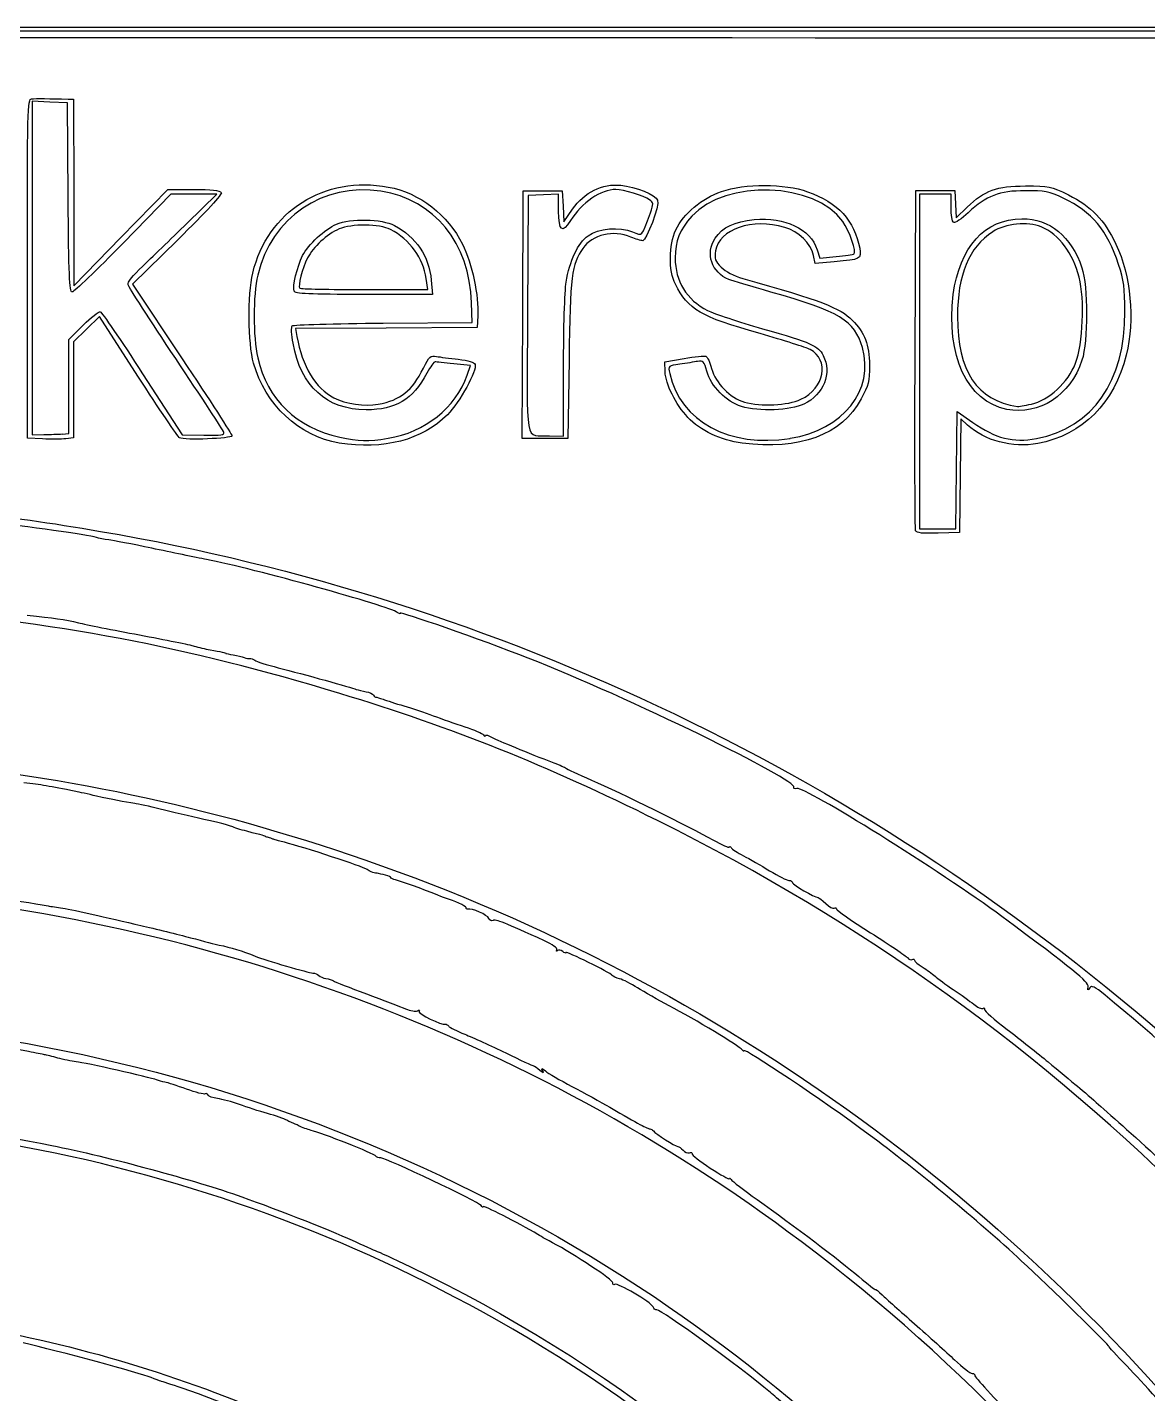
# Model space of a CAD drawing. Extents: x 30.9 to 96.9, y 156.2 to 225.1.
# Drawn here: x 67.55 to 81.48, y 208.09 to 225.06 of the extents above; entities that cross this region are included whole.
import ezdxf

# ---------------------------------------------------------------- set-up
doc = ezdxf.new("R2010")
doc.units = 0
doc.layers.add('Layer_1', color=7, linetype='CONTINUOUS')

msp = doc.modelspace()

# ---------------------------------------------------------------- linework, layer by layer
at = {"layer": 'Layer_1', "color": 3}
for p, q in [((32.344721, 225.064453), (95.400976, 225.064453)), ((63.88461, 225.022209), (96.40918, 225.022209)), ((67.83527, 224.136647), (67.61569, 224.145647)), ((67.61569, 224.145647), (67.61569, 222.074417)), ((68.05485, 224.127647), (67.83527, 224.136647)), ((68.06285, 222.952427), (68.05485, 224.127647)), ((68.06246, 224.173497), (68.13056, 224.172497)), ((68.13056, 224.172497), (68.13156, 223.012437)), ((68.71612, 222.451357), (69.29969, 223.050347)), ((69.29969, 223.050347), (69.6216, 223.050347)), ((68.13156, 223.012437), (68.13256, 221.852377)), ((69.33999, 222.990337), (68.74626, 222.383777)), ((69.62391, 222.990337), (69.33999, 222.990337)), ((69.54168, 222.632217), (69.90782, 222.990337)), ((69.90782, 222.990337), (69.62391, 222.990337)), ((73.71073, 221.496017), (73.71873, 223.035177)), ((73.71873, 223.035177), (73.96102, 223.035177)), ((73.7792, 222.974557), (73.7712, 221.498337)), ((73.9685, 222.983557), (73.7792, 222.974557)), ((73.96102, 223.035177), (74.20332, 223.035177)), ((74.15779, 222.992557), (73.9685, 222.983557)), ((74.15779, 222.778817), (74.15779, 222.992557)), ((74.20332, 223.035177), (74.21232, 222.841707)), ((78.58704, 220.942627), (78.59504, 223.035277)), ((78.59504, 223.035277), (78.83733, 223.035277)), ((78.83707, 222.989787), (78.64021, 222.989787)), ((78.64021, 222.989787), (78.64021, 220.912297)), ((79.03394, 222.989787), (78.83707, 222.989787)), ((78.83733, 223.035277), (79.07964, 223.035277)), ((79.03394, 222.824767), (79.03394, 222.989787)), ((79.07964, 223.035277), (79.08864, 222.867357)), ((74.21232, 222.841707), (74.22132, 222.648237)), ((74.22132, 222.648237), (74.32994, 222.803607)), ((79.08864, 222.867357), (79.09764, 222.699437)), ((79.09764, 222.699437), (79.23561, 222.831807)), ((68.13256, 221.852377), (68.71612, 222.451357)), ((69.42502, 222.426437), (68.86207, 221.874557)), ((77.34529, 222.132097), (77.32399, 222.229397)), ((77.36988, 222.302197), (77.40528, 222.194887)), ((77.40528, 222.194887), (77.60632, 222.216287)), ((67.55515, 219.959747), (67.55515, 222.066127)), ((67.61569, 222.074417), (67.61569, 220.003177)), ((77.58348, 222.151997), (77.34529, 222.132097)), ((68.86207, 221.874557), (69.48029, 220.946267)), ((72.53053, 221.807327), (72.51177, 221.943577)), ((72.57523, 221.922897), (72.59123, 221.746317)), ((70.86936, 221.786717), (70.86936, 221.786707)), ((72.59123, 221.746317), (71.73803, 221.746317)), ((71.74399, 221.807327), (72.53053, 221.807327)), ((73.08227, 221.397607), (73.07427, 221.640237)), ((68.07004, 221.187497), (68.24867, 221.364487)), ((68.45035, 221.473907), (68.29009, 221.315437)), ((68.92893, 220.730517), (68.45035, 221.473907)), ((71.97792, 221.389607), (73.08227, 221.397607)), ((73.15212, 221.480717), (73.14312, 221.336887)), ((73.70277, 219.956857), (73.71073, 221.496017)), ((68.07004, 220.602717), (68.07004, 221.187497)), ((68.29009, 221.315437), (68.12984, 221.156957)), ((72.01575, 221.328887), (70.88839, 221.320887)), ((70.88839, 221.320887), (70.90549, 221.222687)), ((73.14312, 221.336887), (72.01575, 221.328887)), ((68.12984, 221.156957), (68.12984, 220.560257)), ((73.06358, 220.863527), (72.85387, 220.884227)), ((73.02128, 220.743527), (73.06358, 220.863527)), ((74.21822, 219.986737), (74.21851, 220.843507)), ((74.21851, 220.843507), (74.21854, 220.843957)), ((74.28681, 220.934947), (74.27371, 219.956857)), ((75.47564, 220.909157), (75.7155, 220.949957)), ((75.48064, 220.785107), (75.47564, 220.909157)), ((78.64021, 220.912297), (78.64021, 218.834807)), ((68.98756, 220.760837), (69.48007, 220.002787)), ((68.07004, 220.017947), (68.07004, 220.602717)), ((68.12984, 220.560257), (68.12984, 219.963547)), ((80.03235, 220.384087), (80.03235, 220.384157)), ((79.10157, 219.563877), (79.10957, 220.292947)), ((79.10957, 220.292947), (79.30372, 220.156027)), ((79.15672, 220.200967), (79.14872, 219.495127)), ((79.23942, 220.123467), (79.15672, 220.200967)), ((79.72751, 220.318557), (79.72746, 220.318557)), ((67.61569, 220.003177), (67.75949, 220.005177)), ((67.98657, 220.013177), (67.98674, 220.011947)), ((67.98674, 220.011947), (68.07004, 220.017947)), ((69.48007, 220.002787), (69.74658, 219.997787)), ((74.04407, 219.990737), (74.21822, 219.986737)), ((67.74444, 219.950747), (67.55515, 219.959747)), ((67.74371, 219.950647), (67.74444, 219.950747)), ((68.12984, 219.963547), (68.03144, 219.952647)), ((71.43193, 219.900057), (71.4319, 219.900097)), ((72.03718, 219.958837), (72.03764, 219.958797)), ((73.98825, 219.956857), (73.70277, 219.956857)), ((74.27371, 219.956857), (73.98825, 219.956857)), ((76.43804, 219.897907), (76.43725, 219.898287)), ((77.03505, 219.958377), (77.03502, 219.958487)), ((79.09344, 218.834807), (79.10157, 219.563877)), ((79.14872, 219.495127), (79.14072, 218.789287)), ((78.59479, 218.810587), (78.59404, 218.810867)), ((78.64021, 218.834807), (78.86682, 218.834807)), ((78.86682, 218.834807), (79.09344, 218.834807)), ((79.14072, 218.789287), (78.87522, 218.780287))]:
    msp.add_line(p, q, dxfattribs=at)
for points in [[(96.47845, 224.879289), (96.37985, 224.929689), (94.75629, 224.932289), (63.87653, 224.932289)], [(67.55515, 222.066127), (67.55515, 224.050447), (67.55815, 224.172727), (67.60815, 224.176497)], [(67.60815, 224.176497), (67.65425, 224.180497), (67.8391, 224.179497), (68.06246, 224.173497)], [(70.35672, 222.012267), (70.53698, 222.777877), (71.24921, 223.229567), (72.04086, 223.080337)], [(69.6216, 223.050347), (69.83742, 223.050347), (69.95082, 223.038447), (69.96572, 223.014347)], [(71.94827, 223.028087), (71.22968, 223.139467), (70.58624, 222.701407), (70.41788, 221.986187)], [(72.04086, 223.080337), (72.4279, 223.007337), (72.78364, 222.733747), (72.96245, 222.371457)], [(74.86856, 223.050327), (74.68223, 223.050327), (74.44283, 222.886107), (74.30484, 222.663637)], [(74.32994, 222.803607), (74.47928, 223.017227), (74.69785, 223.126257), (74.92885, 223.102387)], [(75.28768, 222.921897), (75.22248, 222.969597), (74.95914, 223.050327), (74.86856, 223.050327)], [(74.92885, 223.102387), (75.1178, 223.082887), (75.36176, 222.983587), (75.3878, 222.915637)], [(77.68878, 222.651447), (77.34735, 223.140747), (76.22905, 223.180557), (75.81304, 222.718247)], [(76.18105, 223.025607), (76.47203, 223.126267), (76.96481, 223.125107), (77.25058, 223.022607)], [(79.23561, 222.831807), (79.4507, 223.038177), (79.59932, 223.092027), (79.95975, 223.094147)], [(79.95975, 223.094147), (80.25196, 223.096147), (80.27341, 223.091147), (80.49307, 222.982667)], [(68.11165, 221.777207), (68.07815, 221.777207), (68.06935, 221.989987), (68.06285, 222.952427)], [(69.96572, 223.014347), (69.97972, 222.991547), (69.78114, 222.775577), (69.42502, 222.426437)], [(73.07427, 221.640237), (73.05067, 222.387667), (72.6149, 222.924767), (71.94827, 223.028087)], [(75.3878, 222.915637), (75.412, 222.852537), (75.24971, 222.413447), (75.2022, 222.413447)], [(75.29778, 222.761757), (75.33748, 222.872187), (75.33668, 222.886017), (75.28768, 222.921897)], [(75.61436, 222.547697), (75.70916, 222.749807), (75.93559, 222.940687), (76.18105, 223.025607)], [(77.25058, 223.022607), (77.62841, 222.887687), (77.83428, 222.664197), (77.89883, 222.318897)], [(79.95768, 223.034227), (79.62967, 223.033507), (79.4749, 222.973827), (79.24844, 222.761737)], [(80.42857, 222.941027), (80.25195, 223.024727), (80.20046, 223.034927), (79.95768, 223.034227)], [(81.11652, 222.117667), (80.97699, 222.542717), (80.78546, 222.771947), (80.42857, 222.941027)], [(80.49307, 222.982667), (80.77368, 222.843787), (80.94011, 222.670757), (81.08315, 222.369137)], [(74.30484, 222.663637), (74.2025, 222.498627), (74.15779, 222.533637), (74.15779, 222.778817)], [(75.07608, 222.523817), (75.20386, 222.470317), (75.18593, 222.451117), (75.29778, 222.761757)], [(75.81304, 222.718247), (75.66169, 222.550027), (75.6055, 222.410027), (75.6055, 222.201177)], [(76.58825, 222.676127), (76.96833, 222.711627), (77.28483, 222.560257), (77.36988, 222.302197)], [(79.06574, 222.640077), (79.04824, 222.650877), (79.03394, 222.733977), (79.03394, 222.824767)], [(79.24844, 222.761737), (79.16544, 222.684037), (79.08322, 222.629247), (79.06574, 222.640077)], [(68.9845, 222.094567), (69.08956, 222.193267), (69.3403, 222.435237), (69.54168, 222.632217)], [(70.97611, 222.228687), (71.04651, 222.366867), (71.24845, 222.554157), (71.39738, 222.619387)], [(71.4297, 222.559487), (71.27981, 222.494387), (71.10628, 222.335317), (71.03713, 222.199617)], [(71.39738, 222.619387), (71.56891, 222.694487), (71.95988, 222.685587), (72.11744, 222.602887)], [(72.06793, 222.552487), (71.93307, 222.622087), (71.58315, 222.625787), (71.4297, 222.559487)], [(72.51177, 221.943577), (72.47707, 222.197157), (72.30865, 222.428217), (72.06793, 222.552487)], [(72.11744, 222.602887), (72.38406, 222.462997), (72.54843, 222.218867), (72.57523, 221.922897)], [(75.0558, 222.458947), (74.83531, 222.551147), (74.58026, 222.490847), (74.45679, 222.317207)], [(74.52292, 222.475317), (74.65281, 222.567917), (74.91559, 222.590977), (75.07608, 222.523817)], [(75.60836, 221.874717), (75.52256, 222.043117), (75.52526, 222.358597), (75.61436, 222.547697)], [(76.10148, 222.443847), (76.19368, 222.581427), (76.34436, 222.653317), (76.58825, 222.676127)], [(76.96694, 222.579677), (76.56526, 222.699127), (76.15041, 222.557277), (76.10732, 222.285717)], [(77.32399, 222.229397), (77.29039, 222.382747), (77.14299, 222.527327), (76.96694, 222.579677)], [(77.82841, 222.250487), (77.86281, 222.271487), (77.77211, 222.532107), (77.68878, 222.651447)], [(79.06218, 221.744137), (79.13578, 222.332507), (79.4564, 222.686887), (79.91428, 222.686217)], [(80.1549, 222.585377), (79.98965, 222.655677), (79.70626, 222.627577), (79.55234, 222.525577)], [(79.91428, 222.686217), (80.26309, 222.685857), (80.52764, 222.469807), (80.65941, 222.078097)], [(80.62663, 221.958627), (80.54943, 222.261007), (80.37609, 222.491227), (80.1549, 222.585377)], [(68.74626, 222.383777), (68.41971, 222.050167), (68.13414, 221.777207), (68.11165, 221.777207)], [(72.96245, 222.371457), (73.08071, 222.131857), (73.16769, 221.723387), (73.15212, 221.480717)], [(74.25044, 221.897867), (74.29274, 222.161197), (74.39938, 222.387237), (74.52292, 222.475317)], [(75.2022, 222.413447), (75.1815, 222.413447), (75.1156, 222.433947), (75.0558, 222.458947)], [(76.27326, 221.931937), (76.05922, 222.015937), (75.97764, 222.259097), (76.10148, 222.443847)], [(79.55234, 222.525577), (79.25502, 222.328557), (79.11455, 221.991327), (79.11403, 221.473327)], [(81.08315, 222.369137), (81.26835, 221.978647), (81.31834, 221.438177), (81.21052, 220.992197)], [(70.86936, 221.786707), (70.84736, 221.844007), (70.90796, 222.095037), (70.97611, 222.228687)], [(71.03713, 222.199617), (70.97233, 222.072427), (70.91518, 221.849647), (70.94083, 221.824027)], [(74.45679, 222.317207), (74.31942, 222.124027), (74.30066, 221.971547), (74.28681, 220.934947)], [(75.6055, 222.201177), (75.6055, 221.908577), (75.74622, 221.680567), (76.00917, 221.547137)], [(76.10732, 222.285717), (76.09202, 222.189517), (76.10232, 222.160717), (76.17772, 222.084987)], [(77.89883, 222.318897), (77.92373, 222.185877), (77.91143, 222.179377), (77.58348, 222.151997)], [(77.60632, 222.216287), (77.71689, 222.228087), (77.81683, 222.243487), (77.82841, 222.250487)], [(68.80604, 221.866937), (68.79804, 221.896637), (68.86664, 221.983867), (68.9845, 222.094567)], [(76.17772, 222.084987), (76.23172, 222.030887), (76.33601, 221.976747), (76.44646, 221.945447)], [(80.65941, 222.078097), (80.73791, 221.844647), (80.73831, 221.165567), (80.66012, 220.927457)], [(81.19472, 221.534027), (81.19372, 221.823897), (81.18052, 221.922477), (81.11652, 222.117667)], [(69.39917, 220.949237), (69.07986, 221.427507), (68.81295, 221.840467), (68.80604, 221.866937)], [(70.36672, 220.892737), (70.29692, 221.144987), (70.29172, 221.735237), (70.35672, 222.012267)], [(70.41788, 221.986187), (70.35828, 221.732747), (70.35858, 221.223027), (70.4186, 220.959087)], [(74.21854, 220.843957), (74.21854, 221.315187), (74.23304, 221.789447), (74.25044, 221.897867)], [(76.66162, 221.258957), (75.90988, 221.473817), (75.77134, 221.554807), (75.60836, 221.874717)], [(76.79272, 221.776267), (76.55118, 221.844567), (76.31742, 221.914597), (76.27326, 221.931937)], [(76.44646, 221.945447), (77.42527, 221.668097), (77.65231, 221.581527), (77.80687, 221.426777)], [(80.58063, 220.891147), (80.67313, 221.134407), (80.69687, 221.683777), (80.62663, 221.958627)], [(71.73803, 221.746317), (71.05573, 221.746317), (70.88174, 221.754317), (70.86936, 221.786717)], [(70.94083, 221.824027), (70.94983, 221.815027), (71.31139, 221.807327), (71.74399, 221.807327)], [(77.93223, 221.085797), (77.83423, 221.423467), (77.65358, 221.532907), (76.79272, 221.776267)], [(79.72746, 220.318557), (79.23339, 220.416657), (78.96734, 220.986737), (79.06218, 221.744137)], [(68.24867, 221.364487), (68.34687, 221.461787), (68.44254, 221.536407), (68.46117, 221.530187)], [(68.46117, 221.530187), (68.47977, 221.524187), (68.71668, 221.177757), (68.98756, 220.760837)], [(76.00917, 221.547137), (76.09027, 221.506037), (76.39733, 221.403527), (76.69155, 221.319427)], [(80.09378, 219.956567), (80.79886, 220.092017), (81.19764, 220.663407), (81.19472, 221.534027)], [(70.85667, 221.138637), (70.83747, 221.244497), (70.83367, 221.341337), (70.84767, 221.355707)], [(70.84767, 221.355707), (70.86187, 221.370007), (71.37052, 221.385207), (71.97792, 221.389607)], [(73.7712, 221.498337), (73.7622, 219.822127), (73.7306, 219.997067), (74.04407, 219.990737)], [(77.80687, 221.426777), (77.96377, 221.269637), (78.0191, 221.123897), (78.01954, 220.866457)], [(79.11403, 221.473327), (79.11332, 220.793637), (79.35664, 220.427587), (79.8578, 220.354287)], [(70.90549, 221.222687), (70.96919, 220.856187), (71.13632, 220.578057), (71.3622, 220.462547)], [(77.28167, 221.061987), (77.23487, 221.086287), (76.95584, 221.174857), (76.66162, 221.258957)], [(76.69155, 221.319427), (77.30574, 221.143877), (77.38038, 221.111087), (77.44341, 220.989037)], [(71.76508, 220.312947), (71.27614, 220.312947), (70.953, 220.606657), (70.85667, 221.138637)], [(77.03502, 219.958487), (77.69016, 220.063107), (78.08509, 220.559297), (77.93223, 221.085797)], [(77.16705, 220.443307), (77.46119, 220.581757), (77.52665, 220.935127), (77.28167, 221.061987)], [(69.99641, 220.036087), (69.98741, 220.060087), (69.71846, 220.470967), (69.39917, 220.949237)], [(69.48029, 220.946267), (69.82031, 220.435707), (70.0985, 220.005137), (70.0985, 219.989437)], [(71.4319, 219.900097), (70.9328, 219.981197), (70.51005, 220.375107), (70.36672, 220.892737)], [(70.4186, 220.959087), (70.53663, 220.439427), (70.89728, 220.090457), (71.43775, 219.972937)], [(72.47719, 220.830667), (72.54939, 220.975357), (72.56579, 220.990177), (72.63837, 220.976327)], [(72.62119, 220.908627), (72.60859, 220.910627), (72.56329, 220.847527), (72.52057, 220.768377)], [(72.85387, 220.884227), (72.73853, 220.895627), (72.63382, 220.906627), (72.62119, 220.908627)], [(72.63837, 220.976327), (72.68277, 220.968327), (72.8053, 220.951927), (72.91061, 220.940927)], [(73.11889, 220.877127), (73.14689, 220.804127), (72.92863, 220.406097), (72.7761, 220.251907)], [(72.91061, 220.940927), (73.03518, 220.927927), (73.10796, 220.905627), (73.11889, 220.877127)], [(75.66296, 220.879287), (75.5186, 220.859487), (75.51764, 220.858587), (75.53799, 220.764417)], [(75.88517, 220.914287), (75.84297, 220.906287), (75.74296, 220.890287), (75.66296, 220.879287)], [(75.7155, 220.949957), (75.84741, 220.972357), (75.97021, 220.984957), (75.98838, 220.978057)], [(75.99887, 220.790897), (75.96547, 220.916077), (75.95457, 220.927847), (75.88517, 220.914287)], [(75.98838, 220.978057), (76.00648, 220.971057), (76.03818, 220.902357), (76.05878, 220.825307)], [(77.44341, 220.989037), (77.55723, 220.768627), (77.45241, 220.503037), (77.20407, 220.382657)], [(78.01954, 220.866457), (78.0199, 220.664777), (78.00824, 220.617347), (77.91665, 220.448057)], [(78.59404, 218.810867), (78.58604, 218.832367), (78.58264, 219.791667), (78.58704, 220.942627)], [(80.66012, 220.927457), (80.5169, 220.491707), (80.12947, 220.238757), (79.72751, 220.318557)], [(80.03235, 220.384157), (80.24852, 220.430557), (80.49052, 220.654357), (80.58063, 220.891147)], [(81.21052, 220.992197), (81.06714, 220.399137), (80.66423, 219.996397), (80.11202, 219.894177)], [(69.4477, 219.964437), (69.4256, 219.976937), (69.19213, 220.321647), (68.92893, 220.730517)], [(72.52057, 220.768377), (72.34284, 220.438857), (72.13397, 220.312947), (71.76508, 220.312947)], [(71.91535, 220.381247), (72.19297, 220.433947), (72.33643, 220.548727), (72.47719, 220.830667)], [(72.03764, 219.958797), (72.49412, 220.032297), (72.8788, 220.339177), (73.02128, 220.743527)], [(75.76492, 220.216137), (75.60955, 220.384927), (75.48743, 220.629337), (75.48064, 220.785107)], [(75.53799, 220.764417), (75.66699, 220.167517), (76.2795, 219.837727), (77.03505, 219.958377)], [(76.42931, 220.354357), (76.24415, 220.410057), (76.04726, 220.609757), (75.99887, 220.790897)], [(76.05878, 220.825307), (76.10698, 220.644617), (76.28882, 220.458657), (76.46593, 220.408807)], [(71.3622, 220.462547), (71.51459, 220.384647), (71.75055, 220.349927), (71.91535, 220.381247)], [(77.20407, 220.382657), (77.04099, 220.303657), (76.64599, 220.289157), (76.42931, 220.354357)], [(77.91665, 220.448057), (77.67418, 219.999847), (77.15074, 219.805097), (76.43804, 219.897907)], [(76.46593, 220.408807), (76.6737, 220.350307), (77.00407, 220.366607), (77.16705, 220.443307)], [(79.8578, 220.354287), (79.8695, 220.352287), (79.948, 220.365987), (80.03235, 220.384087)], [(72.7761, 220.251907), (72.46587, 219.938347), (71.97976, 219.811097), (71.43193, 219.900057)], [(76.43725, 219.898287), (76.17792, 219.932087), (75.90971, 220.058867), (75.76492, 220.216137)], [(67.75949, 220.005177), (67.83859, 220.006177), (67.94077, 220.010177), (67.98657, 220.013177)], [(69.74658, 219.997787), (69.96724, 219.993787), (70.01023, 219.999787), (69.99641, 220.036087)], [(80.11202, 219.894177), (79.79918, 219.836277), (79.44718, 219.928777), (79.23942, 220.123467)], [(79.30372, 220.156027), (79.5857, 219.957157), (79.8066, 219.901397), (80.09378, 219.956567)], [(68.03144, 219.952647), (67.97734, 219.946647), (67.84782, 219.945647), (67.74371, 219.950647)], [(70.0985, 219.989437), (70.0985, 219.955037), (69.50483, 219.932137), (69.4477, 219.964437)], [(71.43775, 219.972937), (71.67506, 219.921337), (71.78778, 219.918737), (72.03718, 219.958837)], [(65.10803, 219.172489), (66.35066, 219.110889), (67.21891, 219.015299), (68.46379, 218.802949)], [(68.41248, 218.725619), (68.30445, 218.758819), (67.55869, 218.864819), (67.02558, 218.922809)], [(68.46379, 218.802949), (73.43095, 217.955649), (78.04702, 215.743009), (81.86583, 212.378879)], [(78.87522, 218.780287), (78.67989, 218.774287), (78.60576, 218.781287), (78.59479, 218.810587)], [(68.56572, 218.696619), (68.51132, 218.703619), (68.44232, 218.716419), (68.41248, 218.725619)], [(69.10206, 218.592519), (68.86152, 218.643019), (68.62016, 218.689819), (68.56572, 218.696619)], [(69.78172, 218.453609), (69.64845, 218.479509), (69.34261, 218.542009), (69.10206, 218.592519)], [(72.15168, 217.796159), (72.05778, 217.870459), (70.36327, 218.340549), (69.78172, 218.453609)], [(71.43691, 216.788979), (69.5152, 217.373459), (67.99572, 217.659689), (65.69252, 217.871049)], [(72.18958, 217.784359), (72.18958, 217.774359), (72.17258, 217.779359), (72.15168, 217.796159)], [(73.77965, 217.228069), (73.18462, 217.461049), (72.18958, 217.809169), (72.18958, 217.784359)], [(67.55441, 217.759809), (67.87721, 217.730009), (68.02555, 217.708509), (68.1911, 217.667409)], [(68.1911, 217.667409), (68.283, 217.644609), (68.62379, 217.576609), (68.94827, 217.516349)], [(68.94827, 217.516349), (69.27274, 217.456149), (69.5791, 217.394059), (69.62907, 217.378459)], [(69.62907, 217.378459), (69.67907, 217.362859), (69.76764, 217.341559), (69.82594, 217.331159)], [(69.82594, 217.331159), (69.9623, 217.306859), (70.0228, 217.293359), (70.0228, 217.287259)], [(70.0228, 217.287259), (70.0228, 217.284259), (70.0637, 217.276359), (70.1136, 217.268859)], [(70.1136, 217.268859), (70.1636, 217.261859), (70.22491, 217.246659), (70.24989, 217.236259)], [(70.24989, 217.236259), (70.27489, 217.225759), (70.30699, 217.219859), (70.32119, 217.223059)], [(70.32119, 217.223059), (70.33539, 217.226059), (70.36269, 217.217059), (70.38169, 217.201859)], [(70.38169, 217.201859), (70.40079, 217.186959), (70.53221, 217.144759), (70.6738, 217.108259)], [(70.6738, 217.108259), (70.99105, 217.026259), (71.58146, 216.862919), (71.64299, 216.840129)], [(77.08065, 215.619779), (77.13645, 215.710179), (75.00908, 216.746679), (73.77965, 217.228069)], [(75.3844, 215.210749), (73.9996, 215.898809), (72.84202, 216.361609), (71.43691, 216.788979)], [(71.64299, 216.840129), (71.66799, 216.831129), (71.72219, 216.817629), (71.76357, 216.810829)], [(71.76357, 216.810829), (71.80487, 216.803829), (71.84727, 216.784429), (71.85777, 216.767429)], [(71.85777, 216.767429), (71.86827, 216.750429), (71.88217, 216.738629), (71.88867, 216.741229)], [(71.88867, 216.741229), (71.89467, 216.744229), (71.93447, 216.733229), (71.97607, 216.717229)], [(71.97607, 216.717229), (72.01767, 216.701429), (72.13356, 216.664329), (72.23351, 216.634729)], [(72.23351, 216.634729), (72.33341, 216.605129), (72.497, 216.549929), (72.59695, 216.512099)], [(72.59695, 216.512099), (72.69685, 216.474299), (72.87408, 216.412799), (72.99068, 216.375579)], [(72.99068, 216.375579), (73.10729, 216.338379), (73.21271, 216.292879), (73.22495, 216.274549)], [(73.22495, 216.274549), (73.23715, 216.256249), (73.24745, 216.252249), (73.24765, 216.265549)], [(73.24765, 216.265549), (73.24794, 216.279049), (73.28555, 216.269549), (73.33135, 216.243549)], [(73.33135, 216.243549), (73.40835, 216.200649), (73.77242, 216.050659), (74.0961, 215.928539)], [(65.82144, 215.973837), (67.93757, 215.789257), (69.804, 215.395067), (71.74991, 214.721757)], [(74.0961, 215.928539), (74.171, 215.900239), (74.2392, 215.869839), (74.24753, 215.860839)], [(74.24753, 215.860839), (74.25553, 215.851839), (74.39897, 215.785139), (74.56555, 215.712439)], [(68.15619, 215.571577), (67.8269, 215.637677), (67.72454, 215.654877), (67.51105, 215.679697)], [(74.56555, 215.712439), (74.92704, 215.554709), (75.78588, 215.132039), (76.07233, 214.970899)], [(77.11875, 215.608679), (77.08965, 215.601679), (77.07245, 215.606679), (77.08065, 215.619779)], [(79.66588, 214.017159), (78.91268, 214.574109), (77.21781, 215.633099), (77.11875, 215.608679)], [(68.41364, 215.514377), (68.31123, 215.537977), (68.19538, 215.563677), (68.15619, 215.571577)], [(68.88897, 215.422877), (68.75906, 215.440477), (68.60846, 215.469477), (68.41364, 215.514377)], [(69.20699, 215.351077), (69.0745, 215.384777), (68.9314, 215.417177), (68.88897, 215.422877)], [(69.74785, 215.224877), (69.58287, 215.260577), (69.33948, 215.317277), (69.20699, 215.351077)], [(70.09616, 215.135877), (70.06956, 215.149077), (69.91284, 215.189177), (69.74785, 215.224877)], [(70.28078, 215.076977), (70.20588, 215.096077), (70.12274, 215.122577), (70.09616, 215.135877)], [(70.5155, 215.012177), (70.5075, 215.019177), (70.4874, 215.024277), (70.28078, 215.076977)], [(82.16872, 210.328169), (80.15021, 212.355479), (77.96317, 213.929459), (75.3844, 215.210749)], [(70.5533, 214.998477), (70.5366, 215.002477), (70.5196, 215.008777), (70.5155, 215.012177)], [(70.5987, 214.983277), (70.5907, 214.987277), (70.5699, 214.994277), (70.5533, 214.998477)], [(70.75014, 214.939977), (70.62779, 214.971177), (70.61625, 214.974477), (70.5987, 214.983277)], [(71.77851, 214.602267), (71.72391, 214.638067), (70.99377, 214.877867), (70.75014, 214.939977)], [(76.07233, 214.970899), (76.18477, 214.907599), (76.27697, 214.867299), (76.27723, 214.881199)], [(76.27723, 214.881199), (76.27752, 214.895099), (76.28773, 214.891299), (76.29993, 214.873199)], [(76.29993, 214.873199), (76.31213, 214.854599), (76.38133, 214.809299), (76.45374, 214.772559)], [(76.45374, 214.772559), (76.52604, 214.735859), (76.67284, 214.652109), (76.77985, 214.586519)], [(71.74991, 214.721757), (76.17401, 213.190957), (80.05657, 210.357187), (82.88115, 206.597397)], [(71.86321, 214.560167), (71.85071, 214.560917), (71.81261, 214.579967), (71.77851, 214.602267)], [(71.89351, 214.556167), (71.88951, 214.557167), (71.87571, 214.559167), (71.86321, 214.560167)], [(76.77985, 214.586519), (76.88686, 214.520919), (76.99462, 214.467269), (77.01931, 214.467269)], [(71.97551, 214.540267), (71.93461, 214.548267), (71.89771, 214.554967), (71.89351, 214.556167)], [(72.06631, 214.504667), (72.05731, 214.516767), (72.01641, 214.532767), (71.97551, 214.540267)], [(72.12821, 214.473767), (72.10321, 214.478767), (72.07541, 214.492667), (72.06631, 214.504667)], [(72.65823, 214.281767), (72.47651, 214.354867), (72.17254, 214.464997), (72.12821, 214.473767)], [(77.01931, 214.467269), (77.04401, 214.467269), (77.06421, 214.453869), (77.06421, 214.437469)], [(77.06421, 214.437469), (77.06421, 214.412469), (77.3361, 214.254949), (77.3813, 214.253799)], [(77.17131, 209.979107), (73.7699, 212.537197), (69.69884, 214.041127), (65.34419, 214.348287)], [(66.19213, 214.361367), (66.6924, 214.315467), (67.45361, 214.215987), (67.81249, 214.149687)], [(72.76424, 214.241367), (72.75624, 214.243367), (72.70824, 214.261667), (72.65823, 214.281767)], [(73.00654, 214.127937), (73.00654, 214.146937), (72.85412, 214.218237), (72.76424, 214.241367)], [(77.3813, 214.253799), (77.3893, 214.253609), (77.432, 214.219899), (77.4761, 214.178999)], [(67.81249, 214.149687), (67.84579, 214.143687), (67.92758, 214.130987), (67.99422, 214.121687)], [(67.99422, 214.121687), (68.06082, 214.112687), (68.23121, 214.077587), (68.3728, 214.044287)], [(73.02924, 214.109937), (73.01674, 214.105937), (73.00654, 214.114937), (73.00654, 214.127937)], [(73.29135, 213.994177), (73.27485, 214.037177), (73.07924, 214.123617), (73.02924, 214.109937)], [(77.4761, 214.178999), (77.5202, 214.137999), (77.5682, 214.111899), (77.58283, 214.120899)], [(77.58283, 214.120899), (77.59743, 214.129899), (77.60933, 214.125899), (77.60933, 214.110899)], [(77.60933, 214.110899), (77.60933, 214.096499), (77.80038, 213.963689), (78.03389, 213.815849)], [(68.3728, 214.044287), (68.51439, 214.010987), (68.78016, 213.949387), (68.9634, 213.907557)], [(68.9634, 213.907557), (69.14663, 213.865657), (69.42604, 213.796797), (69.58428, 213.754477)], [(73.34195, 213.968677), (73.32385, 213.957477), (73.30105, 213.968967), (73.29135, 213.994177)], [(73.98153, 213.716197), (73.49093, 213.940457), (73.37212, 213.987357), (73.34195, 213.968677)], [(80.73683, 213.145949), (80.74583, 213.203949), (80.54632, 213.366139), (79.66588, 214.017159)], [(69.58428, 213.754477), (69.74253, 213.712177), (69.90268, 213.671077), (69.94016, 213.663277)], [(74.13568, 213.605187), (74.14598, 213.623387), (74.07928, 213.671487), (73.98153, 213.716197)], [(78.03389, 213.815849), (78.2674, 213.668019), (78.47338, 213.529049), (78.49163, 213.507039)], [(69.94016, 213.663277), (70.08089, 213.633877), (70.22278, 213.589977), (70.3869, 213.525007)], [(74.14268, 213.595187), (74.12908, 213.582887), (74.12618, 213.587187), (74.13568, 213.605187)], [(74.20808, 213.583887), (74.18578, 213.602487), (74.15628, 213.607487), (74.14268, 213.595187)], [(74.24868, 213.569287), (74.24868, 213.558787), (74.23038, 213.565287), (74.20808, 213.583887)], [(74.82413, 213.285447), (74.80103, 213.318747), (74.24868, 213.591217), (74.24868, 213.569287)], [(70.3869, 213.525007), (70.51211, 213.475507), (71.05787, 213.315417), (71.10158, 213.315417)], [(78.49163, 213.507039), (78.50983, 213.485039), (78.53683, 213.474439), (78.55163, 213.483639)], [(78.55163, 213.483639), (78.56643, 213.492639), (78.57843, 213.488639), (78.57843, 213.474639)], [(78.57843, 213.474639), (78.57843, 213.460539), (78.62273, 213.422939), (78.67683, 213.390939)], [(78.67683, 213.390939), (78.73093, 213.359039), (78.80214, 213.307839), (78.83499, 213.277309)], [(61.04341, 212.552967), (65.96539, 213.287567), (71.16683, 212.101367), (75.34719, 209.290957)], [(71.10158, 213.315417), (71.12658, 213.315417), (71.16028, 213.302117), (71.17648, 213.286017)], [(71.17648, 213.286017), (71.19268, 213.269817), (71.23288, 213.252317), (71.26578, 213.247217)], [(71.26578, 213.247217), (71.29868, 213.242217), (71.34088, 213.228417), (71.35938, 213.216817)], [(71.35938, 213.216817), (71.37798, 213.205217), (71.56192, 213.133417), (71.76825, 213.057367)], [(74.91493, 213.243947), (74.87333, 213.254747), (74.83243, 213.273447), (74.82413, 213.285447)], [(75.13787, 213.130987), (75.05697, 213.182287), (74.95658, 213.233117), (74.91493, 213.243947)], [(78.83499, 213.277309), (78.86779, 213.246709), (78.97006, 213.171189), (79.06214, 213.109349)], [(71.76825, 213.057367), (71.97458, 212.981267), (72.19332, 212.897507), (72.25434, 212.871217)], [(75.5316, 212.908567), (75.396, 212.979567), (75.21883, 213.079687), (75.13787, 213.130987)], [(79.06214, 213.109349), (79.15424, 213.047549), (79.26821, 212.965969), (79.31543, 212.928119)], [(80.75683, 213.130849), (80.73413, 213.097049), (80.72983, 213.100349), (80.73683, 213.145949)], [(80.94739, 213.040549), (80.81682, 213.148149), (80.78016, 213.165509), (80.75683, 213.130849)], [(84.35859, 209.711859), (83.37126, 210.866809), (82.20946, 212.000509), (80.94739, 213.040549)], [(72.25434, 212.871217), (72.31534, 212.844917), (72.38221, 212.833917), (72.40288, 212.846717)], [(72.40288, 212.846717), (72.42488, 212.860317), (72.43278, 212.857517), (72.42198, 212.839717)], [(76.4364, 212.362617), (76.4079, 212.405317), (75.85215, 212.740657), (75.5316, 212.908567)], [(79.31543, 212.928119), (79.36263, 212.890319), (79.41403, 212.867219), (79.42976, 212.876919)], [(79.42976, 212.876919), (79.44546, 212.886919), (79.45446, 212.880919), (79.44986, 212.864219)], [(79.44986, 212.864219), (79.44486, 212.847519), (79.57101, 212.735469), (79.72926, 212.615119)], [(72.42198, 212.839717), (72.40518, 212.812517), (72.70425, 212.666517), (72.7523, 212.678467)], [(67.57073, 212.339347), (66.94557, 212.463537), (66.52004, 212.517247), (65.5112, 212.599277)], [(72.7523, 212.678467), (72.7635, 212.681467), (72.781, 212.671467), (72.7912, 212.655867)], [(72.7912, 212.655867), (72.8014, 212.640667), (72.89151, 212.595267), (72.99145, 212.555087)], [(72.99145, 212.555087), (73.09135, 212.514887), (73.32017, 212.410127), (73.49984, 212.322347)], [(79.72926, 212.615119), (79.88751, 212.494779), (80.11763, 212.312919), (80.24062, 212.210989)], [(76.4591, 212.351317), (76.45882, 212.339217), (76.4486, 212.344317), (76.4364, 212.362617)], [(78.00402, 211.315177), (77.4577, 211.721297), (76.45992, 212.390487), (76.4591, 212.351317)], [(67.76759, 212.301347), (67.74259, 212.305347), (67.65402, 212.322747), (67.57073, 212.339347)], [(67.93417, 212.259647), (67.86757, 212.278247), (67.79258, 212.297047), (67.76759, 212.301347)], [(68.16133, 212.213947), (68.10303, 212.219947), (68.00081, 212.240947), (67.93417, 212.259647)], [(69.16081, 211.988767), (69.07961, 212.019467), (68.27039, 212.201777), (68.16133, 212.213947)], [(73.49984, 212.322347), (73.6795, 212.234547), (73.83516, 212.162747), (73.84576, 212.162747)], [(80.24062, 212.210989), (80.36362, 212.109049), (80.52717, 211.973649), (80.60407, 211.910099)], [(73.84576, 212.162747), (73.85636, 212.162747), (73.89226, 212.138847), (73.92556, 212.109647)], [(73.92556, 212.109647), (73.96906, 212.071547), (73.97896, 212.069447), (73.96056, 212.101647)], [(73.96056, 212.101647), (73.93976, 212.138647), (73.94596, 212.137947), (73.99316, 212.098647)], [(73.99316, 212.098647), (74.02516, 212.071747), (74.17335, 211.985447), (74.32245, 211.906837)], [(73.39482, 209.001957), (69.7152, 211.086857), (65.45637, 211.890647), (61.23172, 211.297587)], [(69.2651, 211.960267), (69.2327, 211.966267), (69.1858, 211.979367), (69.16081, 211.988767)], [(69.53261, 211.873567), (69.41784, 211.914967), (69.29747, 211.954067), (69.2651, 211.960267)], [(69.76645, 211.813767), (69.75255, 211.804767), (69.64736, 211.832067), (69.53261, 211.873567)], [(74.32245, 211.906837), (74.47154, 211.828237), (74.68279, 211.712207), (74.7919, 211.649037)], [(80.60407, 211.910099), (80.68097, 211.846599), (80.79898, 211.744199), (80.86632, 211.682639)], [(69.80185, 211.799567), (69.79585, 211.815967), (69.78035, 211.822367), (69.76645, 211.813767)], [(69.91823, 211.756167), (69.85983, 211.763167), (69.80744, 211.783167), (69.80185, 211.799567)], [(70.19081, 211.682167), (70.09931, 211.715367), (69.97665, 211.748667), (69.91823, 211.756167)], [(70.5389, 211.570667), (70.439, 211.598767), (70.28231, 211.648967), (70.19081, 211.682167)], [(80.86632, 211.682639), (80.93362, 211.621039), (81.0904, 211.482059), (81.21462, 211.373699)], [(64.0266, 211.564187), (65.50219, 211.562187), (66.34464, 211.476787), (67.85792, 211.173927)], [(70.7812, 211.485767), (70.7479, 211.504367), (70.63885, 211.542567), (70.5389, 211.570667)], [(74.7919, 211.649037), (75.15769, 211.437237), (75.26269, 211.380477), (75.28975, 211.379897)], [(70.8569, 211.449767), (70.8489, 211.450767), (70.8145, 211.467167), (70.7812, 211.485767)], [(70.9326, 211.414967), (70.8993, 211.432867), (70.8652, 211.448567), (70.8569, 211.449767)], [(71.08246, 211.360867), (71.03336, 211.372667), (70.96592, 211.396967), (70.9326, 211.414967)], [(71.88639, 211.042407), (71.86829, 211.069807), (71.21212, 211.329727), (71.08246, 211.360867)], [(75.28975, 211.379897), (75.30455, 211.379617), (75.32495, 211.367797), (75.33515, 211.353697)], [(75.33515, 211.353697), (75.36225, 211.316197), (75.60518, 211.161847), (75.63705, 211.161847)], [(81.21462, 211.373699), (81.81938, 210.846139), (82.64777, 210.006629), (83.35447, 209.205109)], [(67.85792, 211.173927), (68.55895, 211.033637), (69.64168, 210.740977), (70.22032, 210.535387)], [(79.91135, 209.737907), (79.357, 210.248867), (78.63268, 210.847837), (78.00402, 211.315177)], [(71.94719, 211.018907), (71.92219, 211.019097), (71.89489, 211.029707), (71.88639, 211.042407)], [(73.19381, 210.426957), (73.16521, 210.472057), (72.01449, 211.018497), (71.94719, 211.018907)], [(75.63705, 211.161847), (75.65205, 211.161847), (75.68175, 211.140747), (75.70305, 211.114947)], [(75.70305, 211.114947), (75.72445, 211.089147), (75.75995, 211.075047), (75.78205, 211.083547)], [(75.78205, 211.083547), (75.80415, 211.091547), (75.81905, 211.087547), (75.81505, 211.072747)], [(75.81505, 211.072747), (75.81105, 211.058347), (75.91345, 210.977247), (76.04257, 210.892487)], [(76.04257, 210.892487), (76.17166, 210.807787), (76.2775, 210.748357), (76.27775, 210.760537)], [(76.27775, 210.760537), (76.27804, 210.772737), (76.28825, 210.767537), (76.30045, 210.749737)], [(76.30045, 210.749737), (76.31265, 210.731637), (76.45899, 210.619967), (76.62557, 210.501597)], [(70.22032, 210.535387), (70.66488, 210.377427), (71.42208, 210.079047), (71.63794, 209.976747)], [(76.62557, 210.501597), (77.08185, 210.177387), (77.65566, 209.742657), (77.88771, 209.545367)], [(73.21881, 210.412657), (73.21853, 210.399257), (73.20731, 210.405657), (73.19381, 210.426957)], [(73.90074, 210.065867), (73.65159, 210.214237), (73.21922, 210.434117), (73.21881, 210.412657)], [(71.63794, 209.976747), (71.77631, 209.911147), (71.89534, 209.857537), (71.90245, 209.857537)], [(74.08245, 209.964247), (74.03255, 209.990447), (73.9507, 210.036147), (73.90074, 210.065867)], [(82.28945, 204.557657), (80.88711, 206.666227), (79.19974, 208.453587), (77.17131, 209.979107)], [(71.90245, 209.857537), (71.90945, 209.857537), (72.09619, 209.770937), (72.31719, 209.665167)], [(74.83131, 209.466417), (74.83831, 209.499317), (74.34795, 209.825427), (74.08245, 209.964247)], [(72.31719, 209.665167), (74.73608, 208.507127), (76.94621, 206.784637), (78.72419, 204.671797)], [(80.99491, 208.674697), (81.01511, 208.674697), (80.24495, 209.430417), (79.91135, 209.737907)], [(74.85361, 209.447417), (74.83671, 209.437017), (74.82671, 209.445417), (74.83131, 209.466417)], [(75.33037, 209.169937), (75.30847, 209.227037), (74.8906, 209.470297), (74.85361, 209.447417)], [(77.88771, 209.545367), (78.00144, 209.448667), (78.09449, 209.375977), (78.09449, 209.383817)], [(78.09449, 209.383817), (78.09449, 209.391817), (78.13249, 209.361617), (78.17889, 209.317017)], [(78.17889, 209.317017), (78.22529, 209.272417), (78.40591, 209.110657), (78.5802, 208.957527)], [(75.37827, 209.129637), (75.36037, 209.129637), (75.33877, 209.147737), (75.33037, 209.169937)], [(75.34719, 209.290957), (77.20025, 208.045157), (78.84382, 206.491707), (80.20262, 204.701757)], [(76.78899, 208.103317), (76.38854, 208.439827), (75.44036, 209.129637), (75.37827, 209.129637)], [(78.76345, 204.474257), (77.28152, 206.292997), (75.45053, 207.837177), (73.39482, 209.001957)], [(78.5802, 208.957527), (78.75449, 208.804397), (78.97828, 208.603097), (79.07749, 208.510187)], [(67.34314, 208.836647), (68.65461, 208.572017), (69.93595, 208.143867), (71.1896, 207.551387)], [(69.09193, 208.290617), (68.96194, 208.345017), (67.93194, 208.623377), (67.50506, 208.719497)], [(81.21769, 208.434517), (81.08978, 208.566617), (80.98954, 208.674697), (80.99491, 208.674697)], [(79.07749, 208.510187), (79.17669, 208.417287), (79.27551, 208.341257), (79.29707, 208.341257)], [(69.21312, 208.245317), (69.20052, 208.247317), (69.14602, 208.267917), (69.09193, 208.290617)], [(79.29707, 208.341257), (79.31867, 208.341257), (79.33287, 208.329757), (79.32867, 208.315657)], [(79.32867, 208.315657), (79.32467, 208.301557), (79.56852, 208.035447), (79.87092, 207.724257)], [(82.90967, 206.400077), (82.35978, 207.134297), (81.64825, 207.989847), (81.21769, 208.434517)], [(69.47828, 208.157917), (69.34502, 208.203717), (69.22569, 208.243017), (69.21312, 208.245317)], [(75.49731, 204.492977), (73.853, 206.071187), (71.65438, 207.409897), (69.47828, 208.157917)], [(77.20724, 207.753287), (77.05439, 207.880937), (76.86618, 208.038457), (76.78899, 208.103317)]]:
    msp.add_open_spline(points, degree=3, dxfattribs=at)

doc.saveas('drawing.dxf')
